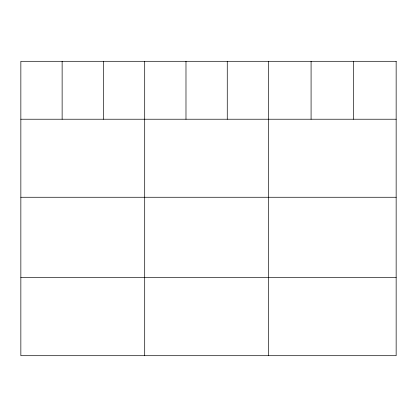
<?xml version="1.0" encoding="UTF-8"?>
<svg xmlns="http://www.w3.org/2000/svg" width="417" height="417" viewBox="0 0 417 417"><rect width="100%" height="100%" fill="white"/><g stroke="black" fill="none" stroke-linecap="round" stroke-linejoin="round"><path stroke-width="0.63" d="M20.85 119.226L396.15 119.226M20.85 197.262L396.15 197.262M20.85 277.659L396.15 277.659M353.616 61.304L353.616 119.226M311.082 61.304L311.082 119.226M268.548 61.304L268.548 355.696M227.265 61.304L227.265 119.226M185.982 61.304L185.982 119.226M144.699 61.304L144.699 355.696M103.416 61.304L103.416 119.226M62.133 61.304L62.133 119.226M396.15 61.304L20.85 61.304L20.85 355.696L396.15 355.696L396.15 61.304"/></g></svg>
